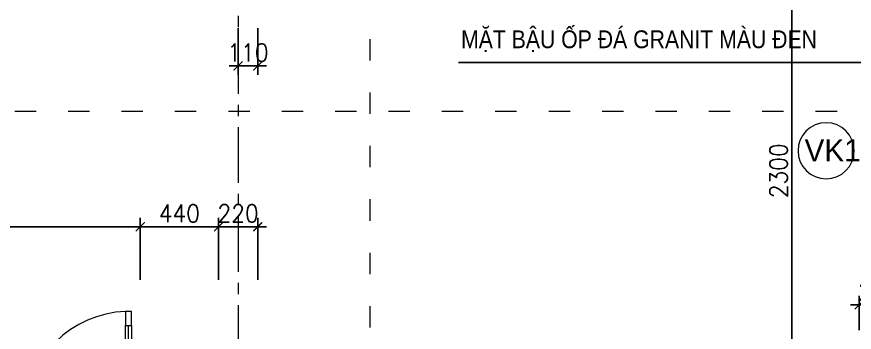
# Model space of a CAD drawing. Header units: millimetres. Extents: x -529782 to -142003, y -492574 to -273331.
# Drawn here: x -261448 to -256742, y -364458 to -362686 of the extents above; entities that cross this region are included whole.
import ezdxf

# ---------------------------------------------------------------- set-up
doc = ezdxf.new("R2010")
doc.units = ezdxf.units.MM
doc.header["$LTSCALE"] = 500
doc.header["$MEASUREMENT"] = 0
doc.header["$PDMODE"] = 3
doc.linetypes.add('ACAD_ISO03W100', pattern=[30, 12, -18])
doc.linetypes.add('CENTER', pattern=[2, 1.25, -0.25, 0.25, -0.25])
doc.layers.get('0').update_dxf_attribs({"linetype": 'CONTINUOUS', "lineweight": 13})
doc.layers.get('Defpoints').update_dxf_attribs({"color": 255, "linetype": 'CONTINUOUS', "lineweight": 13})
for name, color, linetype, lineweight in [('2.thay 145', 145, 'CONTINUOUS', 18), ('3.manh 08', 8, 'CONTINUOUS', 9), ('4.dim 08', 8, 'CONTINUOUS', 13), ('7.tim 67', 67, 'CENTER', 9), ('9.text \xad white', 7, 'CONTINUOUS', 15), ('CHITIET', 9, 'CONTINUOUS', 9), ('noithat', 15, 'CONTINUOUS', 9)]:
    doc.layers.add(name, color=color, linetype=linetype, lineweight=lineweight)
doc.styles.add('CA.JSC1', font='')
doc.styles.get("Standard").update_dxf_attribs({"font": 'txt.shx', "width": 0.9})
doc.styles.add('VnAvantH', font='')
doc.styles.get('CA.JSC1').set_extended_font_data('.VnAvantH')
doc.styles.get('VnAvantH').set_extended_font_data('.VnAvantH')
doc.dimstyles.new('CA 50', dxfattribs={"dimscale": 0, "dimtxt": 100, "dimasz": 50, "dimexe": 50, "dimexo": 0, "dimgap": 25, "dimtad": 1, "dimdec": 0, "dimzin": 0, "dimdsep": 46, "dimtxsty": 'Standard', "dimblk": 'ARCHTICK', "dimcen": 0.09, "dimdle": 50, "dimclrd": 256, "dimclre": 256, "dimclrt": 7, "dimadec": 0, "dimazin": 0, "dimtfac": 1, "dimtdec": 0, "dimtix": 1, "dimtmove": 2, "dimatfit": 3, "dimldrblk": 'DOT', "dimfxl": 1, "dimtolj": 1, "dimtzin": 0, "dimarcsym": 0})

# ---------------------------------------------------------------- blocks, each defined once
blk = doc.blocks.new('A$C2BDB356E')
at = {"layer": 'noithat', "color": 135, "linetype": 'Continuous'}
for p, q in [((0.0007344302721321583, 599.9999563574092), (0.0007344302721321583, 699.9999563574092)), ((0.0007344302721321583, 699.9999563574092), (40.00073443027213, 699.9999563574092)), ((40.00073443027213, 699.9999563574092), (40.00073443027213, 599.9999563574092)), ((40.00073443027213, 599.9999563574092), (0.0007344302721321583, 599.9999563574092)), ((0.0007344302721321583, 99.99995635740925), (0.0007344302721321583, -4.364259075373411e-05)), ((40.00073443027213, 99.99995635740925), (0.0007344302721321583, 99.99995635740925)), ((40.00073443027213, -4.364259075373411e-05), (40.00073443027213, 99.99995635740925)), ((0.0007344302721321583, -4.364259075373411e-05), (40.00073443027213, -4.364259075373411e-05))]:
    blk.add_line(p, q, dxfattribs=at)
at = {"layer": 'noithat', "color": 8, "linetype": 'Continuous'}
for p, q in [((0.0007344302721321583, 99.99995635740925), (0.0007344302721321583, 599.9999563574092)), ((20.00073443027213, 599.9999563574092), (20.00073443027213, 99.99995635740925)), ((40.00073443027213, 599.9999563574092), (40.00073443027213, 99.99995635740925))]:
    blk.add_line(p, q, dxfattribs=at)
at = {"layer": 'noithat', "color": 1, "linetype": 'Continuous'}
blk.add_arc((10.18820847296689, 740.3098040898665), 740.9098847954065, 272.306074052381, 356.8812333185894, dxfattribs=at)
blk = doc.blocks.new('_ArchTick')
at = {"color": 1, "linetype": 'ByBlock', "const_width": 0.150000081}
blk.add_lwpolyline([(-0.5000002699998731, -0.5000002699998731), (0.5000002699998731, 0.5000002699998731)], dxfattribs=at)
blk = doc.blocks.new('*D347')
at = {"layer": '4.dim 08', "lineweight": -2, "transparency": 16777216}
for p, q in [((-257092, -364750.9999999998), (-257092, -362350.9999999998)), ((-256865.5, -362400.9999999998), (-257142, -362400.9999999998)), ((-256865.5, -364700.9999999998), (-257142, -364700.9999999998))]:
    blk.add_line(p, q, dxfattribs=at)
at = {"layer": 'Defpoints', "color": 0, "transparency": 16777216}
for p in [(-257092, -362400.9999999998), (-256865.5, -362400.9999999998), (-256865.5, -364700.9999999998)]:
    blk.add_point(p, dxfattribs=at)
at = {"layer": '4.dim 08', "lineweight": -2, "transparency": 16777216, "xscale": 50, "yscale": 50, "zscale": 50}
for p, rotation in [((-257092, -362400.9999999998), 90), ((-257092, -364700.9999999998), 270)]:
    blk.add_blockref('_ArchTick', p, dxfattribs=dict(at, rotation=rotation))
at = {"layer": '4.dim 08', "color": 7, "transparency": 16777216, "insert": (-257166.9999999999, -363550.9999999999), "char_height": 100, "attachment_point": 5, "rotation": 90}
blk.add_mtext('\\A1;2300', dxfattribs=at)
blk = doc.blocks.new('_DOT')
at = {"color": 1, "linetype": 'ByBlock'}
blk.add_line((-0.5, 0), (-1, 0), dxfattribs=at)
at = {"color": 1, "linetype": 'ByBlock', "const_width": 0.5}
blk.add_lwpolyline([(-0.25, 0, 1), (0.25, 0, 1)], format="xyb", close=True, dxfattribs=at)
blk = doc.blocks.new('*D352')
at = {"layer": '4.dim 08', "lineweight": -2, "transparency": 16777216}
for p, q in [((-256713.8179060325, -364447), (-256713.8179060325, -364253.5)), ((-256493.8179060325, -364447), (-256493.8179060325, -364253.5)), ((-256713.8179060325, -364303.5), (-256763.8179060325, -364303.5)), ((-256713.8179060325, -364303.5), (-256493.8179060325, -364303.5)), ((-256493.8179060325, -364303.5), (-256443.8179060325, -364303.5))]:
    blk.add_line(p, q, dxfattribs=at)
at = {"layer": 'Defpoints', "color": 0, "transparency": 16777216}
for p in [(-256493.8179060325, -364303.5), (-256713.8179060325, -364447), (-256493.8179060325, -364447)]:
    blk.add_point(p, dxfattribs=at)
at = {"layer": '4.dim 08', "lineweight": -2, "transparency": 16777216, "xscale": 50, "yscale": 50, "zscale": 50}
blk.add_blockref('_ArchTick', (-256713.8179060325, -364303.5), dxfattribs=at)
at = {"layer": '4.dim 08', "lineweight": -2, "transparency": 16777216, "xscale": 50, "yscale": 50, "zscale": 50, "rotation": 180}
blk.add_blockref('_ArchTick', (-256493.8179060325, -364303.5), dxfattribs=at)
at = {"layer": '4.dim 08', "color": 7, "transparency": 16777216, "insert": (-256603.8179060325, -364228.5), "char_height": 100, "attachment_point": 5}
blk.add_mtext('\\A1;220', dxfattribs=at)
blk = doc.blocks.new('*D364')
at = {"layer": '4.dim 08', "lineweight": -2, "transparency": 16777216}
for p, q in [((-263653.8179060411, -364164), (-263653.8179060411, -363815.5)), ((-260753.8179060325, -364164), (-260753.8179060325, -363815.5)), ((-263703.8179060411, -363865.5), (-260703.8179060325, -363865.5))]:
    blk.add_line(p, q, dxfattribs=at)
at = {"layer": 'Defpoints', "color": 0, "transparency": 16777216}
for p in [(-260753.8179060325, -363865.5), (-263653.8179060411, -364164), (-260753.8179060325, -364164)]:
    blk.add_point(p, dxfattribs=at)
at = {"layer": '4.dim 08', "lineweight": -2, "transparency": 16777216, "xscale": 50, "yscale": 50, "zscale": 50, "rotation": 180}
blk.add_blockref('_ArchTick', (-263653.8179060411, -363865.5), dxfattribs=at)
at = {"layer": '4.dim 08', "lineweight": -2, "transparency": 16777216, "xscale": 50, "yscale": 50, "zscale": 50}
blk.add_blockref('_ArchTick', (-260753.8179060325, -363865.5), dxfattribs=at)
at = {"layer": '4.dim 08', "color": 7, "transparency": 16777216, "insert": (-262203.8179060368, -363790.5), "char_height": 100, "attachment_point": 5}
blk.add_mtext('\\A1;2900', dxfattribs=at)
blk = doc.blocks.new('*D365')
at = {"layer": '4.dim 08', "lineweight": -2, "transparency": 16777216}
for p, q in [((-260753.8179060325, -364164), (-260753.8179060325, -363815.5)), ((-260313.8179060325, -364164), (-260313.8179060325, -363815.5)), ((-260803.8179060325, -363865.5), (-260263.8179060325, -363865.5))]:
    blk.add_line(p, q, dxfattribs=at)
at = {"layer": 'Defpoints', "color": 0, "transparency": 16777216}
for p in [(-260313.8179060325, -363865.5), (-260753.8179060325, -364164), (-260313.8179060325, -364164)]:
    blk.add_point(p, dxfattribs=at)
at = {"layer": '4.dim 08', "lineweight": -2, "transparency": 16777216, "xscale": 50, "yscale": 50, "zscale": 50, "rotation": 180}
blk.add_blockref('_ArchTick', (-260753.8179060325, -363865.5), dxfattribs=at)
at = {"layer": '4.dim 08', "lineweight": -2, "transparency": 16777216, "xscale": 50, "yscale": 50, "zscale": 50}
blk.add_blockref('_ArchTick', (-260313.8179060325, -363865.5), dxfattribs=at)
at = {"layer": '4.dim 08', "color": 7, "transparency": 16777216, "insert": (-260533.8179060325, -363790.5), "char_height": 100, "attachment_point": 5}
blk.add_mtext('\\A1;440', dxfattribs=at)
blk = doc.blocks.new('*D366')
at = {"layer": '4.dim 08', "lineweight": -2, "transparency": 16777216}
for p, q in [((-260313.8179060325, -364164), (-260313.8179060325, -363815.5)), ((-260093.8179060325, -364164), (-260093.8179060325, -363815.5)), ((-260313.8179060325, -363865.5), (-260363.8179060325, -363865.5)), ((-260313.8179060325, -363865.5), (-260093.8179060325, -363865.5)), ((-260093.8179060325, -363865.5), (-260043.8179060325, -363865.5))]:
    blk.add_line(p, q, dxfattribs=at)
at = {"layer": 'Defpoints', "color": 0, "transparency": 16777216}
for p in [(-260093.8179060325, -363865.5), (-260313.8179060325, -364164), (-260093.8179060325, -364164)]:
    blk.add_point(p, dxfattribs=at)
at = {"layer": '4.dim 08', "lineweight": -2, "transparency": 16777216, "xscale": 50, "yscale": 50, "zscale": 50}
blk.add_blockref('_ArchTick', (-260313.8179060325, -363865.5), dxfattribs=at)
at = {"layer": '4.dim 08', "lineweight": -2, "transparency": 16777216, "xscale": 50, "yscale": 50, "zscale": 50, "rotation": 180}
blk.add_blockref('_ArchTick', (-260093.8179060325, -363865.5), dxfattribs=at)
at = {"layer": '4.dim 08', "color": 7, "transparency": 16777216, "insert": (-260203.8179060325, -363790.5), "char_height": 100, "attachment_point": 5}
blk.add_mtext('\\A1;220', dxfattribs=at)
blk = doc.blocks.new('*D573')
at = {"layer": 'CHITIET', "lineweight": -2, "transparency": 16777216}
for p, q in [((-260203.8179060325, -362749.2113694909), (-260203.8179060325, -363012.0875788514)), ((-260093.8179060325, -362749.2113694909), (-260093.8179060325, -363012.0875788514)), ((-260203.8179060325, -362962.0875788514), (-260253.8179060325, -362962.0875788514)), ((-260203.8179060325, -362962.0875788514), (-260093.8179060325, -362962.0875788514)), ((-260093.8179060325, -362962.0875788514), (-260043.8179060325, -362962.0875788514))]:
    blk.add_line(p, q, dxfattribs=at)
at = {"layer": 'Defpoints', "color": 0, "transparency": 16777216}
for p in [(-260203.8179060325, -362749.2113694909), (-260093.8179060325, -362749.2113694909), (-260093.8179060325, -362962.0875788514)]:
    blk.add_point(p, dxfattribs=at)
at = {"layer": 'CHITIET', "lineweight": -2, "transparency": 16777216, "xscale": 50, "yscale": 50, "zscale": 50}
blk.add_blockref('_ArchTick', (-260203.8179060325, -362962.0875788514), dxfattribs=at)
at = {"layer": 'CHITIET', "lineweight": -2, "transparency": 16777216, "xscale": 50, "yscale": 50, "zscale": 50, "rotation": 180}
blk.add_blockref('_ArchTick', (-260093.8179060325, -362962.0875788514), dxfattribs=at)
at = {"layer": 'CHITIET', "color": 7, "transparency": 16777216, "insert": (-260148.8179060325, -362887.0875788514), "char_height": 100, "attachment_point": 5}
blk.add_mtext('\\A1;110', dxfattribs=at)

msp = doc.modelspace()

# ---------------------------------------------------------------- linework, layer by layer
at = {"layer": '2.thay 145', "color": 1, "linetype": 'ACAD_ISO03W100', "ltscale": 0.02}
for p, q in [((-259461.7747263241, -370731.4125023412), (-259461.7747263241, -357787.5568122642)), ((-252338.8492964208, -363218.7996831376), (-267986.5917655999, -363218.7996831376))]:
    msp.add_line(p, q, dxfattribs=at)
at = {"layer": '3.manh 08'}
msp.add_lwpolyline([(-256742.6502548431, -363438.6618894537, -3898660.642287513), (-256742.6502548431, -363438.6617278597, 1.154242490888426e-06), (-256742.6502548429, -363438.6618086566, 1.154242490888426e-06)], format="xyb", dxfattribs=at)
at = {"layer": '7.tim 67', "ltscale": 0.5}
msp.add_line((-260203.8179060325, -357806.4999999999), (-260203.8179060325, -370523.9999999999), dxfattribs=at)

# ---------------------------------------------------------------- block references
at = {"layer": 'noithat', "xscale": 0.8000000000029104, "yscale": 0.8000000000465661, "zscale": 0.8, "rotation": 180}
msp.add_blockref('A$C2BDB356E', (-260803.8173184883, -364341.0000349139), dxfattribs=at)

# ---------------------------------------------------------------- texts
at = {"layer": '9.text \xad white', "style": 'CA.JSC1', "width": 0.8912940669403804}
msp.add_text('mÆt bËu èp ®¸ granit mµu ®en', height=100, dxfattribs=at).set_placement((-258951.2940295329, -362862.4034558748))
at = {"layer": '9.text \xad white', "style": 'VnAvantH'}
msp.add_text('vk1', height=124.999999999455, dxfattribs=at).set_placement((-257021.2558756657, -363498.6922655443))

# ---------------------------------------------------------------- dimensions: what is measured, and where the dimension line sits
at = {"layer": '4.dim 08'}
dim = msp.add_linear_dim(base=(-257092, -362400.9999999998), p1=(-256865.5, -364700.9999999998), p2=(-256865.5, -362400.9999999998), angle=90, dimstyle='CA 50', override={"dimscale": 1}, dxfattribs=at)
dim.commit()
dim.dimension.update_dxf_attribs({"geometry": '*D347', "text_midpoint": (-257166.9999999999, -363550.9999999999)})
for base, p1, p2, picture, middle in [((-260753.8179060325, -363865.5), (-263653.8179060411, -364164), (-260753.8179060325, -364164), '*D364', (-262203.8179060368, -363790.5)), ((-260313.8179060325, -363865.5), (-260753.8179060325, -364164), (-260313.8179060325, -364164), '*D365', (-260533.8179060325, -363790.5)), ((-260093.8179060325, -363865.5), (-260313.8179060325, -364164), (-260093.8179060325, -364164), '*D366', (-260203.8179060325, -363790.5)), ((-256493.8179060325, -364303.5), (-256713.8179060325, -364447), (-256493.8179060325, -364447), '*D352', (-256603.8179060325, -364228.5))]:
    dim = msp.add_linear_dim(base=base, p1=p1, p2=p2, dimstyle='CA 50', override={"dimscale": 1}, dxfattribs=at)
    dim.commit()
    dim.dimension.update_dxf_attribs({"geometry": picture, "text_midpoint": middle})
at = {"layer": 'CHITIET'}
dim = msp.add_linear_dim(base=(-260093.8179060325, -362962.0875788514), p1=(-260203.8179060325, -362749.2113694909), p2=(-260093.8179060325, -362749.2113694909), dimstyle='CA 50', override={"dimscale": 1}, dxfattribs=at)
dim.commit()
dim.dimension.update_dxf_attribs({"geometry": '*D573', "text_midpoint": (-260148.8179060325, -362887.0875788514)})

# ---------------------------------------------------------------- leaders
msp.add_leader([(-256641.9765076756, -362942.1348743337), (-258965.595699148, -362942.1348743337)], dimstyle='CA 50', override={"dimscale": 1, "dimtad": 0}, dxfattribs=at)

doc.saveas('drawing.dxf')
